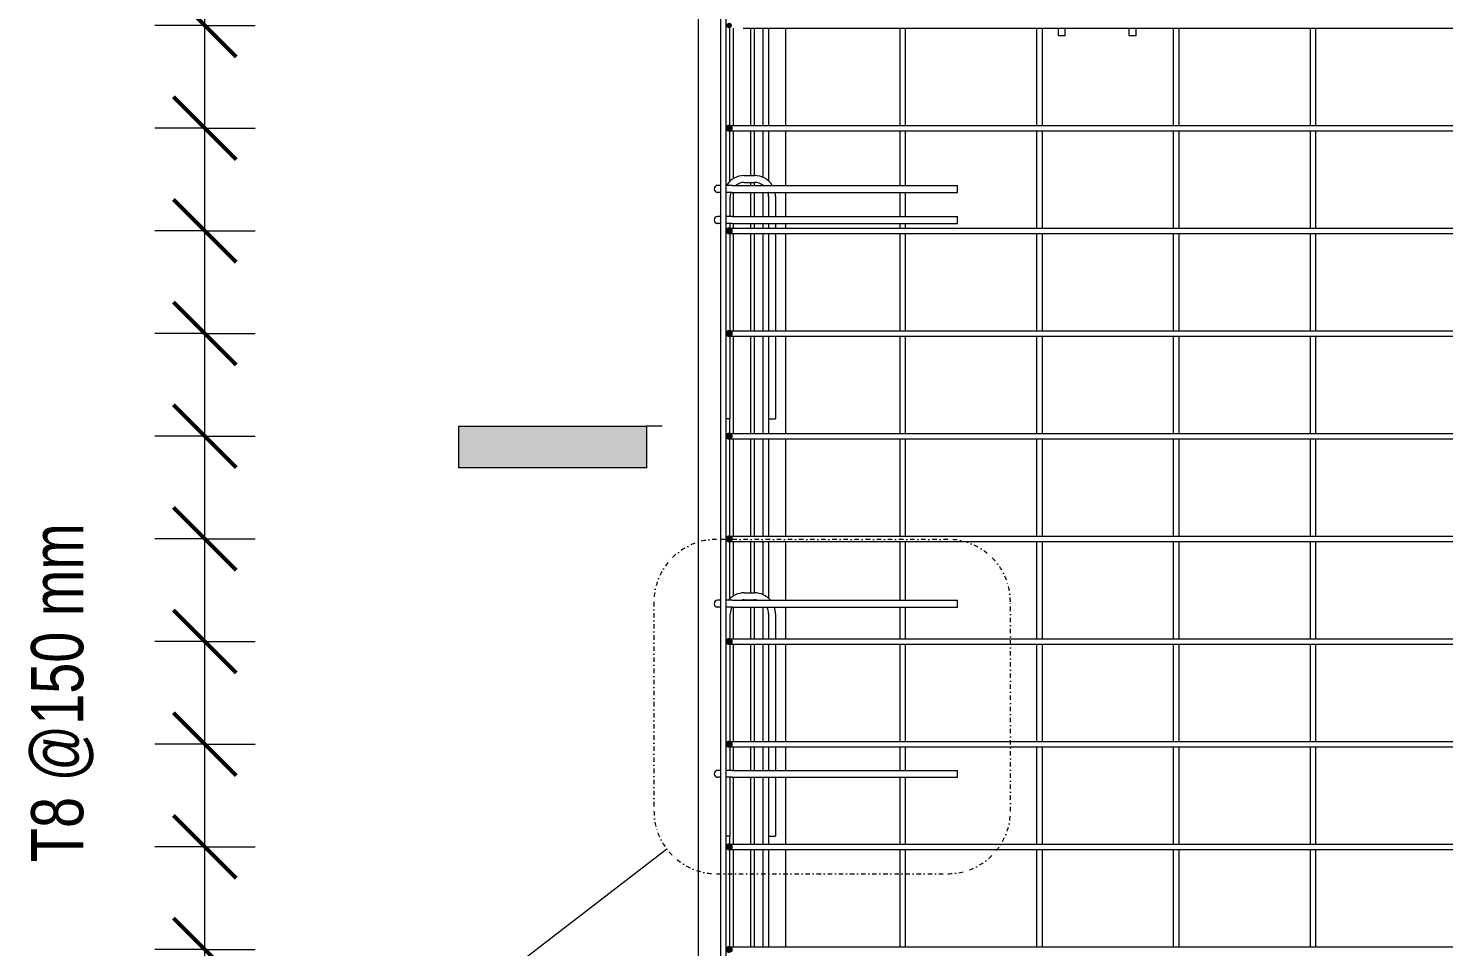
# Model space of a CAD drawing. Header units: millimetres. Extents: x 5559 to 16882, y -798 to 6095.
# Drawn here: x 5559 to 7594, y 1029 to 2349 of the extents above; entities that cross this region are included whole.
import ezdxf

# ---------------------------------------------------------------- set-up
doc = ezdxf.new("R2010")
doc.units = ezdxf.units.MM
doc.linetypes.add('Dash dot', pattern=[15.875, 6.35, -4.7625, 0, -4.7625])
for name, color, linetype, lineweight in [('A-ANNO-DIMS', 211, 'Continuous', 9), ('A-ANNO-DIMS-30', 211, 'Continuous', 9), ('A-ANNO-SYMB', 150, 'Continuous', 9), ('A-WALL', 113, 'Continuous', 18), ('G-ANNO-SYMB', 111, 'Continuous', 9), ('S-RBAR', 171, 'Continuous', 18), ('S-RBAR-IDEN', 171, 'Continuous', 9)]:
    doc.layers.add(name, color=color, linetype=linetype, lineweight=lineweight)
doc.styles.add('Arial_2', font='arial.ttf', dxfattribs={"height": 60})
doc.styles.add('Nirmala UI Semilight', font='Nirmala UI Semilight.ttf', dxfattribs={"width": 0.8, "height": 75})
doc.dimstyles.new('Arc_Length_-_2_5mm_Arial_1', dxfattribs={"dimscale": 304.8, "dimtxt": 73.458677, "dimasz": 0.295276, "dimexe": 0.23622, "dimexo": 0.0625, "dimgap": 0.147638, "dimtad": 1, "dimdec": 4, "dimzin": 0, "dimdsep": 46, "dimtxsty": 'Arial_2', "dimblk1": 'OBLIQUE', "dimblk2": 'OBLIQUE', "dimsah": 1, "dimcen": 0.09, "dimazin": 0, "dimtfac": 1, "dimtdec": 4, "dimtix": 1, "dimtmove": 0, "dimatfit": 3, "dimfxl": 0.23622, "dimfxlon": 1, "dimtvp": 1, "dimtfill": 1, "dimtolj": 1, "dimtzin": 0, "dimarcsym": 2})

# ---------------------------------------------------------------- blocks, each defined once
blk = doc.blocks.new('Detail View - M_Section Tail - Filled Horizontal-15349-Elevation Front Copy 1')
at = {"layer": 'G-ANNO-SYMB'}
blk.add_hatch(color=256, dxfattribs=at).paths.add_polyline_path([(8652.3, -55.5), (8712.3, -55.5), (8712.3, -325.5), (8652.3, -325.5)])
for p, q in [((8652.3, -55.5), (8652.3, -325.5)), ((8712.3, -55.5), (8652.3, -55.5)), ((8712.3, -325.5), (8712.3, -55.5)), ((8652.3, -325.5), (8712.3, -325.5))]:
    blk.add_line(p, q, dxfattribs=at)
blk = doc.blocks.new('DIMBLOCK22-Elevation Front Copy 1')
at = {"layer": 'A-ANNO-DIMS-30', "lineweight": 50}
for p, q in [((5812.7, 1024.7), (5767.7, 1069.7)), ((5812.7, 1024.7), (5857.7, 979.7)), ((5812.7, 877.1), (5767.7, 922.1)), ((5812.7, 877.1), (5857.7, 832.1))]:
    blk.add_line(p, q, dxfattribs=at)
at = {"layer": 'A-ANNO-DIMS-30'}
for p, q in [((5812.7, 1024.7), (5740.7, 1024.7)), ((5812.7, 877.1), (5812.7, 1024.7)), ((5812.7, 1024.7), (5884.7, 1024.7)), ((5812.7, 877.1), (5740.7, 877.1)), ((5812.7, 877.1), (5884.7, 877.1))]:
    blk.add_line(p, q, dxfattribs=at)
blk = doc.blocks.new('_Oblique')
at = {"color": 0, "linetype": 'ByBlock', "lineweight": -2}
blk.add_line((-0.5, -0.5), (0.5, 0.5), dxfattribs=at)
blk = doc.blocks.new('DIMBLOCK23-Elevation Front Copy 1')
at = {"layer": 'A-ANNO-DIMS-30', "lineweight": 50}
for p, q in [((5812.7, 1172.3), (5767.7, 1217.3)), ((5812.7, 1172.3), (5857.7, 1127.3)), ((5812.7, 1024.7), (5767.7, 1069.7)), ((5812.7, 1024.7), (5857.7, 979.7))]:
    blk.add_line(p, q, dxfattribs=at)
at = {"layer": 'A-ANNO-DIMS-30'}
for p, q in [((5812.7, 1172.3), (5740.7, 1172.3)), ((5812.7, 1024.7), (5812.7, 1172.3)), ((5812.7, 1172.3), (5884.7, 1172.3)), ((5812.7, 1024.7), (5740.7, 1024.7)), ((5812.7, 1024.7), (5884.7, 1024.7))]:
    blk.add_line(p, q, dxfattribs=at)
blk = doc.blocks.new('DIMBLOCK24-Elevation Front Copy 1')
at = {"layer": 'A-ANNO-DIMS-30', "lineweight": 50}
for p, q in [((5812.7, 1319.8), (5767.7, 1364.8)), ((5812.7, 1319.8), (5857.7, 1274.8)), ((5812.7, 1172.3), (5767.7, 1217.3)), ((5812.7, 1172.3), (5857.7, 1127.3))]:
    blk.add_line(p, q, dxfattribs=at)
at = {"layer": 'A-ANNO-DIMS-30'}
for p, q in [((5812.7, 1319.8), (5740.7, 1319.8)), ((5812.7, 1172.3), (5812.7, 1319.8)), ((5812.7, 1319.8), (5884.7, 1319.8)), ((5812.7, 1172.3), (5740.7, 1172.3)), ((5812.7, 1172.3), (5884.7, 1172.3))]:
    blk.add_line(p, q, dxfattribs=at)
blk = doc.blocks.new('DIMBLOCK25-Elevation Front Copy 1')
at = {"layer": 'A-ANNO-DIMS-30', "lineweight": 50}
for p, q in [((5812.7, 1467.4), (5767.7, 1512.4)), ((5812.7, 1467.4), (5857.7, 1422.4)), ((5812.7, 1319.8), (5767.7, 1364.8)), ((5812.7, 1319.8), (5857.7, 1274.8))]:
    blk.add_line(p, q, dxfattribs=at)
at = {"layer": 'A-ANNO-DIMS-30'}
for p, q in [((5812.7, 1467.4), (5740.7, 1467.4)), ((5812.7, 1319.8), (5812.7, 1467.4)), ((5812.7, 1467.4), (5884.7, 1467.4)), ((5812.7, 1319.8), (5740.7, 1319.8)), ((5812.7, 1319.8), (5884.7, 1319.8))]:
    blk.add_line(p, q, dxfattribs=at)
blk = doc.blocks.new('DIMBLOCK26-Elevation Front Copy 1')
at = {"layer": 'A-ANNO-DIMS-30', "lineweight": 50}
for p, q in [((5812.7, 1615), (5767.7, 1660)), ((5812.7, 1615), (5857.7, 1570)), ((5812.7, 1467.4), (5767.7, 1512.4)), ((5812.7, 1467.4), (5857.7, 1422.4))]:
    blk.add_line(p, q, dxfattribs=at)
at = {"layer": 'A-ANNO-DIMS-30'}
for p, q in [((5812.7, 1615), (5740.7, 1615)), ((5812.7, 1467.4), (5812.7, 1615)), ((5812.7, 1615), (5884.7, 1615)), ((5812.7, 1467.4), (5740.7, 1467.4)), ((5812.7, 1467.4), (5884.7, 1467.4))]:
    blk.add_line(p, q, dxfattribs=at)
blk = doc.blocks.new('DIMBLOCK27-Elevation Front Copy 1')
at = {"layer": 'A-ANNO-DIMS-30', "lineweight": 50}
for p, q in [((5812.7, 1762.6), (5767.7, 1807.6)), ((5812.7, 1762.6), (5857.7, 1717.6)), ((5812.7, 1615), (5767.7, 1660)), ((5812.7, 1615), (5857.7, 1570))]:
    blk.add_line(p, q, dxfattribs=at)
at = {"layer": 'A-ANNO-DIMS-30'}
for p, q in [((5812.7, 1762.6), (5740.7, 1762.6)), ((5812.7, 1615), (5812.7, 1762.6)), ((5812.7, 1762.6), (5884.7, 1762.6)), ((5812.7, 1615), (5740.7, 1615)), ((5812.7, 1615), (5884.7, 1615))]:
    blk.add_line(p, q, dxfattribs=at)
blk = doc.blocks.new('DIMBLOCK28-Elevation Front Copy 1')
at = {"layer": 'A-ANNO-DIMS-30', "lineweight": 50}
for p, q in [((5812.7, 1910.2), (5767.7, 1955.2)), ((5812.7, 1910.2), (5857.7, 1865.2)), ((5812.7, 1762.6), (5767.7, 1807.6)), ((5812.7, 1762.6), (5857.7, 1717.6))]:
    blk.add_line(p, q, dxfattribs=at)
at = {"layer": 'A-ANNO-DIMS-30'}
for p, q in [((5812.7, 1910.2), (5740.7, 1910.2)), ((5812.7, 1762.6), (5812.7, 1910.2)), ((5812.7, 1910.2), (5884.7, 1910.2)), ((5812.7, 1762.6), (5740.7, 1762.6)), ((5812.7, 1762.6), (5884.7, 1762.6))]:
    blk.add_line(p, q, dxfattribs=at)
blk = doc.blocks.new('DIMBLOCK29-Elevation Front Copy 1')
at = {"layer": 'A-ANNO-DIMS-30', "lineweight": 50}
for p, q in [((5812.7, 2057.8), (5767.7, 2102.8)), ((5812.7, 2057.8), (5857.7, 2012.8)), ((5812.7, 1910.2), (5767.7, 1955.2)), ((5812.7, 1910.2), (5857.7, 1865.2))]:
    blk.add_line(p, q, dxfattribs=at)
at = {"layer": 'A-ANNO-DIMS-30'}
for p, q in [((5812.7, 2057.8), (5740.7, 2057.8)), ((5812.7, 1910.2), (5812.7, 2057.8)), ((5812.7, 2057.8), (5884.7, 2057.8)), ((5812.7, 1910.2), (5740.7, 1910.2)), ((5812.7, 1910.2), (5884.7, 1910.2))]:
    blk.add_line(p, q, dxfattribs=at)
blk = doc.blocks.new('DIMBLOCK30-Elevation Front Copy 1')
at = {"layer": 'A-ANNO-DIMS-30', "lineweight": 50}
for p, q in [((5812.7, 2205.3), (5767.7, 2250.3)), ((5812.7, 2205.3), (5857.7, 2160.3)), ((5812.7, 2057.8), (5767.7, 2102.8)), ((5812.7, 2057.8), (5857.7, 2012.8))]:
    blk.add_line(p, q, dxfattribs=at)
at = {"layer": 'A-ANNO-DIMS-30'}
for p, q in [((5812.7, 2205.3), (5740.7, 2205.3)), ((5812.7, 2057.8), (5812.7, 2205.3)), ((5812.7, 2205.3), (5884.7, 2205.3)), ((5812.7, 2057.8), (5740.7, 2057.8)), ((5812.7, 2057.8), (5884.7, 2057.8))]:
    blk.add_line(p, q, dxfattribs=at)
blk = doc.blocks.new('DIMBLOCK31-Elevation Front Copy 1')
at = {"layer": 'A-ANNO-DIMS-30', "lineweight": 50}
for p, q in [((5812.7, 2352.9), (5767.7, 2397.9)), ((5812.7, 2352.9), (5857.7, 2307.9)), ((5812.7, 2205.3), (5767.7, 2250.3)), ((5812.7, 2205.3), (5857.7, 2160.3))]:
    blk.add_line(p, q, dxfattribs=at)
at = {"layer": 'A-ANNO-DIMS-30'}
for p, q in [((5812.7, 2352.9), (5740.7, 2352.9)), ((5812.7, 2205.3), (5812.7, 2352.9)), ((5812.7, 2352.9), (5884.7, 2352.9)), ((5812.7, 2205.3), (5740.7, 2205.3)), ((5812.7, 2205.3), (5884.7, 2205.3))]:
    blk.add_line(p, q, dxfattribs=at)
blk = doc.blocks.new('DIMBLOCK32-Elevation Front Copy 1')
at = {"layer": 'A-ANNO-DIMS-30', "lineweight": 50}
for p, q in [((5812.7, 2500.5), (5767.7, 2545.5)), ((5812.7, 2500.5), (5857.7, 2455.5)), ((5812.7, 2352.9), (5767.7, 2397.9)), ((5812.7, 2352.9), (5857.7, 2307.9))]:
    blk.add_line(p, q, dxfattribs=at)
at = {"layer": 'A-ANNO-DIMS-30'}
for p, q in [((5812.7, 2500.5), (5740.7, 2500.5)), ((5812.7, 2352.9), (5812.7, 2500.5)), ((5812.7, 2500.5), (5884.7, 2500.5)), ((5812.7, 2352.9), (5740.7, 2352.9)), ((5812.7, 2352.9), (5884.7, 2352.9))]:
    blk.add_line(p, q, dxfattribs=at)
blk = doc.blocks.new('DIMBLOCK36-Elevation Front Copy 1')
at = {"layer": 'A-ANNO-DIMS-30', "lineweight": 50}
for p, q in [((5812.7, 2806.9), (5767.7, 2851.9)), ((5812.7, 2806.9), (5857.7, 2761.9)), ((5812.7, 2648.1), (5767.7, 2693.1)), ((5812.7, 2648.1), (5857.7, 2603.1)), ((5812.7, 2500.5), (5767.7, 2545.5)), ((5812.7, 2500.5), (5857.7, 2455.5)), ((5812.7, 2352.9), (5767.7, 2397.9)), ((5812.7, 2352.9), (5857.7, 2307.9)), ((5812.7, 2205.3), (5767.7, 2250.3)), ((5812.7, 2205.3), (5857.7, 2160.3)), ((5812.7, 2057.8), (5767.7, 2102.8)), ((5812.7, 2057.8), (5857.7, 2012.8)), ((5812.7, 1910.2), (5767.7, 1955.2)), ((5812.7, 1910.2), (5857.7, 1865.2)), ((5812.7, 1762.6), (5767.7, 1807.6)), ((5812.7, 1762.6), (5857.7, 1717.6)), ((5812.7, 1615), (5767.7, 1660)), ((5812.7, 1615), (5857.7, 1570)), ((5812.7, 1467.4), (5767.7, 1512.4)), ((5812.7, 1467.4), (5857.7, 1422.4)), ((5812.7, 1319.8), (5767.7, 1364.8)), ((5812.7, 1319.8), (5857.7, 1274.8)), ((5812.7, 1172.3), (5767.7, 1217.3)), ((5812.7, 1172.3), (5857.7, 1127.3)), ((5812.7, 1024.7), (5767.7, 1069.7)), ((5812.7, 1024.7), (5857.7, 979.7)), ((5812.7, 877.1), (5767.7, 922.1)), ((5812.7, 877.1), (5857.7, 832.1)), ((5812.7, 729.5), (5767.7, 774.5)), ((5812.7, 729.5), (5857.7, 684.5)), ((5812.7, 581.9), (5767.7, 626.9)), ((5812.7, 581.9), (5857.7, 536.9)), ((5812.7, 434.3), (5767.7, 479.3)), ((5812.7, 434.3), (5857.7, 389.3)), ((5812.7, 286.8), (5767.7, 331.8)), ((5812.7, 286.8), (5857.7, 241.8)), ((5812.7, 139.2), (5767.7, 184.2)), ((5812.7, 139.2), (5857.7, 94.2)), ((5812.7, -8.4), (5767.7, 36.6)), ((5812.7, -8.4), (5857.7, -53.4)), ((5812.7, -156), (5767.7, -111)), ((5812.7, -156), (5857.7, -201))]:
    blk.add_line(p, q, dxfattribs=at)
at = {"layer": 'A-ANNO-DIMS-30'}
for p, q in [((5812.7, 2806.9), (5740.7, 2806.9)), ((5812.7, 2648.1), (5812.7, 2806.9)), ((5812.7, 2806.9), (5884.7, 2806.9)), ((5812.7, 2648.1), (5740.7, 2648.1)), ((5812.7, -156), (5812.7, 2648.1)), ((5812.7, 2500.5), (5812.7, 2648.1)), ((5812.7, 2648.1), (5884.7, 2648.1)), ((5812.7, 2500.5), (5740.7, 2500.5)), ((5812.7, 2352.9), (5812.7, 2500.5)), ((5812.7, 2500.5), (5884.7, 2500.5)), ((5812.7, 2352.9), (5740.7, 2352.9)), ((5812.7, 2205.3), (5812.7, 2352.9)), ((5812.7, 2352.9), (5884.7, 2352.9)), ((5812.7, 2205.3), (5740.7, 2205.3)), ((5812.7, 2057.8), (5812.7, 2205.3)), ((5812.7, 2205.3), (5884.7, 2205.3)), ((5812.7, 2057.8), (5740.7, 2057.8)), ((5812.7, 1910.2), (5812.7, 2057.8)), ((5812.7, 2057.8), (5884.7, 2057.8)), ((5812.7, 1910.2), (5740.7, 1910.2)), ((5812.7, 1762.6), (5812.7, 1910.2)), ((5812.7, 1910.2), (5884.7, 1910.2)), ((5812.7, 1762.6), (5740.7, 1762.6)), ((5812.7, 1615), (5812.7, 1762.6)), ((5812.7, 1762.6), (5884.7, 1762.6)), ((5812.7, 1615), (5740.7, 1615)), ((5812.7, 1467.4), (5812.7, 1615)), ((5812.7, 1615), (5884.7, 1615)), ((5812.7, 1467.4), (5740.7, 1467.4)), ((5812.7, 1319.8), (5812.7, 1467.4)), ((5812.7, 1467.4), (5884.7, 1467.4)), ((5812.7, 1319.8), (5740.7, 1319.8)), ((5812.7, 1172.3), (5812.7, 1319.8)), ((5812.7, 1319.8), (5884.7, 1319.8)), ((5812.7, 1172.3), (5740.7, 1172.3)), ((5812.7, 1024.7), (5812.7, 1172.3)), ((5812.7, 1172.3), (5884.7, 1172.3)), ((5812.7, 1024.7), (5740.7, 1024.7)), ((5812.7, 877.1), (5812.7, 1024.7)), ((5812.7, 1024.7), (5884.7, 1024.7)), ((5812.7, 877.1), (5740.7, 877.1)), ((5812.7, 729.5), (5812.7, 877.1)), ((5812.7, 877.1), (5884.7, 877.1)), ((5812.7, 729.5), (5740.7, 729.5)), ((5812.7, 581.9), (5812.7, 729.5)), ((5812.7, 729.5), (5884.7, 729.5)), ((5812.7, 581.9), (5740.7, 581.9)), ((5812.7, 434.3), (5812.7, 581.9)), ((5812.7, 581.9), (5884.7, 581.9)), ((5812.7, 434.3), (5740.7, 434.3)), ((5812.7, 286.8), (5812.7, 434.3)), ((5812.7, 434.3), (5884.7, 434.3)), ((5812.7, 286.8), (5740.7, 286.8)), ((5812.7, 139.2), (5812.7, 286.8)), ((5812.7, 286.8), (5884.7, 286.8)), ((5812.7, 139.2), (5740.7, 139.2)), ((5812.7, -8.4), (5812.7, 139.2)), ((5812.7, 139.2), (5884.7, 139.2)), ((5812.7, -8.4), (5740.7, -8.4)), ((5812.7, -156), (5812.7, -8.4)), ((5812.7, -8.4), (5884.7, -8.4)), ((5812.7, -156), (5740.7, -156)), ((5812.7, -156), (5884.7, -156))]:
    blk.add_line(p, q, dxfattribs=at)
blk = doc.blocks.new('_None')

msp = doc.modelspace()

# ---------------------------------------------------------------- hatches: boundary and pattern name
at = {"layer": 'S-RBAR'}
h = msp.add_hatch(color=256, dxfattribs=at)
edge = h.paths.add_edge_path()
edge.add_arc((6566.37808, 2352.92774), 4, 0, 360)
h = msp.add_hatch(color=256, dxfattribs=at)
edge = h.paths.add_edge_path()
edge.add_arc((6566.37808, 2205.34376), 4, 0, 360)
for points in [[(6566.37808, 2201.34376), (6570.18231, 2204.10769), (6568.72922, 2208.57983), (6564.02694, 2208.57983), (6562.57386, 2204.10769)], [(6566.37808, 2053.75977), (6570.18231, 2056.52371), (6568.72922, 2060.99584), (6564.02694, 2060.99584), (6562.57386, 2056.52371)], [(6566.37808, 1906.17579), (6570.18231, 1908.93972), (6568.72922, 1913.41186), (6564.02694, 1913.41186), (6562.57386, 1908.93972)], [(6566.37808, 1758.5918), (6570.18231, 1761.35574), (6568.72922, 1765.82787), (6564.02694, 1765.82787), (6562.57386, 1761.35574), (6565.9431, 1758.90783)], [(6566.37808, 1611.00782), (6570.18231, 1613.77175), (6568.72922, 1618.24389), (6564.02694, 1618.24389), (6562.57386, 1613.77175)], [(6566.37808, 1463.42383), (6570.18231, 1466.18777), (6568.72922, 1470.6599), (6564.02694, 1470.6599), (6562.57386, 1466.18777)], [(6566.37808, 1315.83985), (6570.18231, 1318.60378), (6568.72922, 1323.07592), (6564.02694, 1323.07592), (6562.57386, 1318.60378)], [(6566.37808, 1168.25586), (6570.18231, 1171.0198), (6568.72922, 1175.49193), (6564.02694, 1175.49193), (6562.57386, 1171.0198)]]:
    msp.add_hatch(color=256, dxfattribs=at).paths.add_polyline_path(points)
h = msp.add_hatch(color=256, dxfattribs=at)
edge = h.paths.add_edge_path()
edge.add_arc((6566.37808, 2057.75977), 4, 0, 360)
h = msp.add_hatch(color=256, dxfattribs=at)
edge = h.paths.add_edge_path()
edge.add_arc((6566.37808, 1910.17579), 4, 0, 360)
h = msp.add_hatch(color=256, dxfattribs=at)
edge = h.paths.add_edge_path()
edge.add_arc((6566.37808, 1762.5918), 4, 0, 360)
h = msp.add_hatch(color=256, dxfattribs=at)
edge = h.paths.add_edge_path()
edge.add_arc((6566.37808, 1615.00782), 4, 0, 360)
h = msp.add_hatch(color=256, dxfattribs=at)
edge = h.paths.add_edge_path()
edge.add_arc((6566.37808, 1467.42383), 4, 0, 360)
h = msp.add_hatch(color=256, dxfattribs=at)
edge = h.paths.add_edge_path()
edge.add_arc((6566.37808, 1319.83985), 4, 0, 360)
h = msp.add_hatch(color=256, dxfattribs=at)
edge = h.paths.add_edge_path()
edge.add_arc((6566.37808, 1172.25586), 4, 0, 360)
h = msp.add_hatch(color=256, dxfattribs=at)
edge = h.paths.add_edge_path()
edge.add_arc((6566.37808, 1024.67188), 4, 0, 360)

# ---------------------------------------------------------------- linework, layer by layer
at = {"layer": 'A-ANNO-SYMB', "linetype": 'Dash dot'}
for p, q in [((6880.75839, 1614.25205), (6548.31747, 1614.25205)), ((6458.31747, 1524.25205), (6458.31747, 1223.59041)), ((6970.75839, 1223.59041), (6970.75839, 1524.25205)), ((6548.31747, 1133.59041), (6880.75839, 1133.59041))]:
    msp.add_line(p, q, dxfattribs=at)
at = {"layer": 'A-ANNO-SYMB'}
msp.add_line((6476.97025, 1168.73082), (6201.67692, 957.05501), dxfattribs=at)
at = {"layer": 'A-ANNO-SYMB', "linetype": 'Dash dot'}
for centre, start, end in [((6548.31747, 1524.25205), 90, 180), ((6880.75839, 1524.25205), 0, 90), ((6548.31747, 1223.59041), 180, 270), ((6880.75839, 1223.59041), 270, 0)]:
    msp.add_arc(centre, 90, start, end, dxfattribs=at)
at = {"layer": 'A-WALL'}
for p, q in [((6522.3841, -200), (6522.3841, 3000)), ((6567.3841, 2209.34376), (6567.3841, 2348.92774)), ((6572.38349, 2348.92774), (6572.38349, 2209.34376)), ((6597.38349, 2209.34376), (6597.38349, 2348.92774)), ((6602.3841, 2348.92774), (6602.3841, 2209.34376)), ((6647.3841, 2348.92774), (6647.3841, 2209.34376)), ((6567.3841, 2128.99262), (6567.3841, 2201.34376)), ((6572.38349, 2201.34376), (6572.38349, 2132.82879)), ((6597.38349, 2137.32125), (6597.38349, 2201.34376)), ((6602.3841, 2201.34376), (6602.3841, 2137.32125)), ((6647.3841, 2201.34376), (6647.3841, 2123.12018)), ((6597.38349, 2123.12018), (6597.38349, 2127.32125)), ((6602.3841, 2127.32125), (6602.3841, 2123.12018)), ((6572.38349, 2113.12018), (6572.38349, 2078.44286)), ((6597.38349, 2078.44286), (6597.38349, 2113.12018)), ((6602.3841, 2113.12018), (6602.3841, 2078.44286)), ((6647.3841, 2113.12018), (6647.3841, 2078.44286)), ((6572.38349, 2068.44286), (6572.38349, 2061.75977)), ((6597.38349, 2061.75977), (6597.38349, 2068.44286)), ((6602.3841, 2068.44286), (6602.3841, 2061.75977)), ((6647.3841, 2068.44286), (6647.3841, 2061.75977)), ((6572.38349, 2053.75977), (6572.38349, 1914.17579)), ((6597.38349, 1914.17579), (6597.38349, 2053.75977)), ((6602.3841, 2053.75977), (6602.3841, 1914.17579)), ((6647.3841, 2053.75977), (6647.3841, 1914.17579)), ((6572.38349, 1906.17579), (6572.38349, 1766.5918)), ((6597.38349, 1766.5918), (6597.38349, 1906.17579)), ((6602.3841, 1906.17579), (6602.3841, 1766.5918)), ((6647.3841, 1906.17579), (6647.3841, 1766.5918)), ((6567.3841, 1766.5918), (6567.3841, 1787.32125)), ((6567.3841, 1619.00782), (6567.3841, 1758.5918)), ((6572.38349, 1758.5918), (6572.38349, 1619.00782)), ((6597.38349, 1619.00782), (6597.38349, 1758.5918)), ((6602.3841, 1758.5918), (6602.3841, 1619.00782)), ((6647.3841, 1758.5918), (6647.3841, 1619.00782)), ((6567.3841, 1528.99262), (6567.3841, 1611.00782)), ((6572.38349, 1611.00782), (6572.38349, 1532.82879)), ((6597.38349, 1537.32125), (6597.38349, 1611.00782)), ((6602.3841, 1611.00782), (6602.3841, 1537.32125)), ((6647.3841, 1611.00782), (6647.3841, 1526.87018)), ((6597.38349, 1526.87018), (6597.38349, 1527.32125)), ((6602.3841, 1527.32125), (6602.3841, 1526.87018)), ((6572.38349, 1516.87018), (6572.38349, 1471.42383)), ((6597.38349, 1471.42383), (6597.38349, 1516.87018)), ((6602.3841, 1516.87018), (6602.3841, 1471.42383)), ((6647.3841, 1516.87018), (6647.3841, 1471.42383)), ((6572.38349, 1463.42383), (6572.38349, 1323.83985)), ((6597.38349, 1323.83985), (6597.38349, 1463.42383)), ((6602.3841, 1463.42383), (6602.3841, 1323.83985)), ((6647.3841, 1463.42383), (6647.3841, 1323.83985)), ((6572.38349, 1315.83985), (6572.38349, 1282.19286)), ((6597.38349, 1282.19286), (6597.38349, 1315.83985)), ((6602.3841, 1315.83985), (6602.3841, 1282.19286)), ((6647.3841, 1315.83985), (6647.3841, 1282.19286)), ((6572.38349, 1272.19286), (6572.38349, 1176.25586)), ((6597.38349, 1176.25586), (6597.38349, 1272.19286)), ((6602.3841, 1272.19286), (6602.3841, 1176.25586)), ((6647.3841, 1272.19286), (6647.3841, 1176.25586)), ((6567.3841, 1176.25586), (6567.3841, 1187.32125)), ((6567.3841, 1028.67188), (6567.3841, 1168.25586)), ((6572.38349, 1168.25586), (6572.38349, 1028.67188)), ((6597.38349, 1028.67188), (6597.38349, 1168.25586)), ((6602.3841, 1168.25586), (6602.3841, 1028.67188)), ((6647.3841, 1168.25586), (6647.3841, 1028.67188))]:
    msp.add_line(p, q, dxfattribs=at)
at = {"layer": 'G-ANNO-SYMB'}
msp.add_line((6470.15543, 1776.848), (6447.70012, 1776.848), dxfattribs=at)
at = {"layer": 'S-RBAR'}
for p, q in [((6554.31425, -160), (6554.31425, 2960)), ((6562.31425, -160), (6562.31425, 2960)), ((6586.37808, 2348.92774), (9208.37808, 2348.92774)), ((6614.87443, 2348.92774), (6614.87443, 2209.34376)), ((6622.87443, 2348.92774), (6622.87443, 2209.34376)), ((6811.56674, 2348.92774), (6811.56674, 2209.34376)), ((6819.56674, 2348.92774), (6819.56674, 2209.34376)), ((7008.25905, 2348.92774), (7008.25905, 2209.34376)), ((7016.25905, 2348.92774), (7016.25905, 2209.34376)), ((7039.71349, 2338.05437), (7039.71349, 2348.92774)), ((7049.71349, 2338.05437), (7049.71349, 2348.92774)), ((7141.44995, 2338.05437), (7141.44995, 2348.92774)), ((7151.44995, 2338.05437), (7151.44995, 2348.92774)), ((7204.95136, 2348.92774), (7204.95136, 2209.34376)), ((7212.95136, 2348.92774), (7212.95136, 2209.34376)), ((7401.64367, 2348.92774), (7401.64367, 2209.34376)), ((7409.64367, 2348.92774), (7409.64367, 2209.34376)), ((7049.71349, 2338.05437), (7039.71349, 2338.05437)), ((7151.44995, 2338.05437), (7141.44995, 2338.05437)), ((6564.02694, 2208.57983), (6562.57386, 2204.10769)), ((6562.57386, 2204.10769), (6566.37808, 2201.34376)), ((6568.72922, 2208.57983), (6564.02694, 2208.57983)), ((6566.37808, 2209.34376), (6586.37808, 2209.34376)), ((6566.37808, 2201.34376), (6570.18231, 2204.10769)), ((6566.37808, 2201.34376), (6586.37808, 2201.34376)), ((6570.18231, 2204.10769), (6568.72922, 2208.57983)), ((6586.37808, 2209.34376), (9208.37808, 2209.34376)), ((6586.37808, 2201.34376), (9208.37808, 2201.34376)), ((6614.87443, 2201.34376), (6614.87443, 2134.59703)), ((6622.87443, 2201.34376), (6622.87443, 2129.5624)), ((6811.56674, 2201.34376), (6811.56674, 2123.12018)), ((6819.56674, 2201.34376), (6819.56674, 2123.12018)), ((7008.25905, 2201.34376), (7008.25905, 2061.75977)), ((7016.25905, 2201.34376), (7016.25905, 2061.75977)), ((7204.95136, 2201.34376), (7204.95136, 2061.75977)), ((7212.95136, 2201.34376), (7212.95136, 2061.75977)), ((7401.64367, 2201.34376), (7401.64367, 2061.75977)), ((7409.64367, 2201.34376), (7409.64367, 2061.75977)), ((6588.00088, 2137.32125), (6603.00088, 2137.32125)), ((6553.94955, 2123.12018), (6549.80273, 2123.12018)), ((6570.80273, 2123.12018), (6562.18112, 2123.12018)), ((6570.80273, 2123.12018), (6894.80273, 2123.12018)), ((6588.00088, 2127.32125), (6603.00088, 2127.32125)), ((6894.80273, 2113.12018), (6894.80273, 2123.12018)), ((6553.94955, 2113.12018), (6549.80273, 2113.12018)), ((6570.80273, 2113.12018), (6562.18112, 2113.12018)), ((6568.00088, 2078.44286), (6568.00088, 2107.32125)), ((6570.80273, 2113.12018), (6894.80273, 2113.12018)), ((6614.87443, 2113.12018), (6614.87443, 2078.44286)), ((6622.87443, 2108.28168), (6622.87443, 2078.44286)), ((6623.00088, 2107.32125), (6623.00088, 2078.44286)), ((6633.00088, 2107.32125), (6633.00088, 2078.44286)), ((6811.56674, 2113.12018), (6811.56674, 2078.44286)), ((6819.56674, 2113.12018), (6819.56674, 2078.44286)), ((6553.94955, 2078.44286), (6549.80273, 2078.44286)), ((6570.80273, 2078.44286), (6562.18112, 2078.44286)), ((6570.80273, 2078.44286), (6894.80273, 2078.44286)), ((6894.80273, 2068.44286), (6894.80273, 2078.44286)), ((6553.94955, 2068.44286), (6549.80273, 2068.44286)), ((6570.80273, 2068.44286), (6562.18112, 2068.44286)), ((6564.02694, 2060.99584), (6562.57386, 2056.52371)), ((6562.57386, 2056.52371), (6566.37808, 2053.75977)), ((6568.72922, 2060.99584), (6564.02694, 2060.99584)), ((6566.37808, 2061.75977), (6586.37808, 2061.75977)), ((6566.37808, 2053.75977), (6570.18231, 2056.52371)), ((6568.00088, 2061.75977), (6568.00088, 2068.44286)), ((6570.18231, 2056.52371), (6568.72922, 2060.99584)), ((6570.80273, 2068.44286), (6894.80273, 2068.44286)), ((6586.37808, 2061.75977), (9208.37808, 2061.75977)), ((6614.87443, 2068.44286), (6614.87443, 2061.75977)), ((6622.87443, 2068.44286), (6622.87443, 2061.75977)), ((6623.00088, 2068.44286), (6623.00088, 2061.75977)), ((6633.00088, 2068.44286), (6633.00088, 2061.75977)), ((6811.56674, 2068.44286), (6811.56674, 2061.75977)), ((6819.56674, 2068.44286), (6819.56674, 2061.75977)), ((6566.37808, 2053.75977), (6586.37808, 2053.75977)), ((6568.00088, 1914.17579), (6568.00088, 2053.75977)), ((6586.37808, 2053.75977), (9208.37808, 2053.75977)), ((6614.87443, 2053.75977), (6614.87443, 1914.17579)), ((6622.87443, 2053.75977), (6622.87443, 1914.17579)), ((6623.00088, 2053.75977), (6623.00088, 1914.17579)), ((6633.00088, 2053.75977), (6633.00088, 1914.17579)), ((6811.56674, 2053.75977), (6811.56674, 1914.17579)), ((6819.56674, 2053.75977), (6819.56674, 1914.17579)), ((7008.25905, 2053.75977), (7008.25905, 1914.17579)), ((7016.25905, 2053.75977), (7016.25905, 1914.17579)), ((7204.95136, 2053.75977), (7204.95136, 1914.17579)), ((7212.95136, 2053.75977), (7212.95136, 1914.17579)), ((7401.64367, 2053.75977), (7401.64367, 1914.17579)), ((7409.64367, 2053.75977), (7409.64367, 1914.17579)), ((6564.02694, 1913.41186), (6562.57386, 1908.93972)), ((6568.72922, 1913.41186), (6564.02694, 1913.41186)), ((6566.37808, 1914.17579), (6586.37808, 1914.17579)), ((6570.18231, 1908.93972), (6568.72922, 1913.41186)), ((6586.37808, 1914.17579), (9208.37808, 1914.17579)), ((6562.57386, 1908.93972), (6566.37808, 1906.17579)), ((6566.37808, 1906.17579), (6570.18231, 1908.93972)), ((6566.37808, 1906.17579), (6586.37808, 1906.17579)), ((6568.00088, 1787.32125), (6568.00088, 1906.17579)), ((6586.37808, 1906.17579), (9208.37808, 1906.17579)), ((6614.87443, 1906.17579), (6614.87443, 1766.5918)), ((6622.87443, 1906.17579), (6622.87443, 1766.5918)), ((6623.00088, 1906.17579), (6623.00088, 1787.32125)), ((6633.00088, 1906.17579), (6633.00088, 1787.32125)), ((6811.56674, 1906.17579), (6811.56674, 1766.5918)), ((6819.56674, 1906.17579), (6819.56674, 1766.5918)), ((7008.25905, 1906.17579), (7008.25905, 1766.5918)), ((7016.25905, 1906.17579), (7016.25905, 1766.5918)), ((7204.95136, 1906.17579), (7204.95136, 1766.5918)), ((7212.95136, 1906.17579), (7212.95136, 1766.5918)), ((7401.64367, 1906.17579), (7401.64367, 1766.5918)), ((7409.64367, 1906.17579), (7409.64367, 1766.5918)), ((6568.00088, 1787.32125), (6562.31888, 1787.32125)), ((6623.00088, 1787.32125), (6633.00088, 1787.32125)), ((6564.02694, 1765.82787), (6562.57386, 1761.35574)), ((6562.57386, 1761.35574), (6565.9431, 1758.90783)), ((6568.72922, 1765.82787), (6564.02694, 1765.82787)), ((6565.9431, 1758.90783), (6566.37808, 1758.5918)), ((6566.37808, 1766.5918), (6586.37808, 1766.5918)), ((6566.37808, 1758.5918), (6570.18231, 1761.35574)), ((6566.37808, 1758.5918), (6586.37808, 1758.5918)), ((6570.18231, 1761.35574), (6568.72922, 1765.82787)), ((6586.37808, 1766.5918), (9208.37808, 1766.5918)), ((6586.37808, 1758.5918), (9208.37808, 1758.5918)), ((6614.87443, 1758.5918), (6614.87443, 1619.00782)), ((6622.87443, 1758.5918), (6622.87443, 1619.00782)), ((6811.56674, 1758.5918), (6811.56674, 1619.00782)), ((6819.56674, 1758.5918), (6819.56674, 1619.00782)), ((7008.25905, 1758.5918), (7008.25905, 1619.00782)), ((7016.25905, 1758.5918), (7016.25905, 1619.00782)), ((7204.95136, 1758.5918), (7204.95136, 1619.00782)), ((7212.95136, 1758.5918), (7212.95136, 1619.00782)), ((7401.64367, 1758.5918), (7401.64367, 1619.00782)), ((7409.64367, 1758.5918), (7409.64367, 1619.00782)), ((6564.02694, 1618.24389), (6562.57386, 1613.77175)), ((6562.57386, 1613.77175), (6566.37808, 1611.00782)), ((6568.72922, 1618.24389), (6564.02694, 1618.24389)), ((6566.37808, 1619.00782), (6586.37808, 1619.00782)), ((6566.37808, 1611.00782), (6570.18231, 1613.77175)), ((6566.37808, 1611.00782), (6586.37808, 1611.00782)), ((6570.18231, 1613.77175), (6568.72922, 1618.24389)), ((6586.37808, 1619.00782), (9208.37808, 1619.00782)), ((6586.37808, 1611.00782), (9208.37808, 1611.00782)), ((6614.87443, 1611.00782), (6614.87443, 1534.59703)), ((6622.87443, 1611.00782), (6622.87443, 1529.5624)), ((6811.56674, 1611.00782), (6811.56674, 1526.87018)), ((6819.56674, 1611.00782), (6819.56674, 1526.87018)), ((7008.25905, 1611.00782), (7008.25905, 1471.42383)), ((7016.25905, 1611.00782), (7016.25905, 1471.42383)), ((7204.95136, 1611.00782), (7204.95136, 1471.42383)), ((7212.95136, 1611.00782), (7212.95136, 1471.42383)), ((7401.64367, 1611.00782), (7401.64367, 1471.42383)), ((7409.64367, 1611.00782), (7409.64367, 1471.42383)), ((6553.94955, 1526.87018), (6549.80273, 1526.87018)), ((6570.80273, 1526.87018), (6562.18112, 1526.87018)), ((6570.80273, 1526.87018), (6894.80273, 1526.87018)), ((6588.00088, 1537.32125), (6603.00088, 1537.32125)), ((6588.00088, 1527.32125), (6603.00088, 1527.32125)), ((6894.80273, 1516.87018), (6894.80273, 1526.87018)), ((6553.94955, 1516.87018), (6549.80273, 1516.87018)), ((6570.80273, 1516.87018), (6562.18112, 1516.87018)), ((6568.00088, 1471.42383), (6568.00088, 1507.32125)), ((6570.80273, 1516.87018), (6894.80273, 1516.87018)), ((6614.87443, 1516.87018), (6614.87443, 1471.42383)), ((6622.87443, 1508.28168), (6622.87443, 1471.42383)), ((6623.00088, 1507.32125), (6623.00088, 1471.42383)), ((6633.00088, 1507.32125), (6633.00088, 1471.42383)), ((6811.56674, 1516.87018), (6811.56674, 1471.42383)), ((6819.56674, 1516.87018), (6819.56674, 1471.42383)), ((6564.02694, 1470.6599), (6562.57386, 1466.18777)), ((6562.57386, 1466.18777), (6566.37808, 1463.42383)), ((6568.72922, 1470.6599), (6564.02694, 1470.6599)), ((6566.37808, 1471.42383), (6586.37808, 1471.42383)), ((6566.37808, 1463.42383), (6570.18231, 1466.18777)), ((6570.18231, 1466.18777), (6568.72922, 1470.6599)), ((6586.37808, 1471.42383), (9208.37808, 1471.42383)), ((6566.37808, 1463.42383), (6586.37808, 1463.42383)), ((6568.00088, 1323.83985), (6568.00088, 1463.42383)), ((6586.37808, 1463.42383), (9208.37808, 1463.42383)), ((6614.87443, 1463.42383), (6614.87443, 1323.83985)), ((6622.87443, 1463.42383), (6622.87443, 1323.83985)), ((6623.00088, 1463.42383), (6623.00088, 1323.83985)), ((6633.00088, 1463.42383), (6633.00088, 1323.83985)), ((6811.56674, 1463.42383), (6811.56674, 1323.83985)), ((6819.56674, 1463.42383), (6819.56674, 1323.83985)), ((7008.25905, 1463.42383), (7008.25905, 1323.83985)), ((7016.25905, 1463.42383), (7016.25905, 1323.83985)), ((7204.95136, 1463.42383), (7204.95136, 1323.83985)), ((7212.95136, 1463.42383), (7212.95136, 1323.83985)), ((7401.64367, 1463.42383), (7401.64367, 1323.83985)), ((7409.64367, 1463.42383), (7409.64367, 1323.83985)), ((6564.02694, 1323.07592), (6562.57386, 1318.60378)), ((6568.72922, 1323.07592), (6564.02694, 1323.07592)), ((6566.37808, 1323.83985), (6586.37808, 1323.83985)), ((6570.18231, 1318.60378), (6568.72922, 1323.07592)), ((6586.37808, 1323.83985), (9208.37808, 1323.83985)), ((6562.57386, 1318.60378), (6566.37808, 1315.83985)), ((6566.37808, 1315.83985), (6570.18231, 1318.60378)), ((6566.37808, 1315.83985), (6586.37808, 1315.83985)), ((6568.00088, 1282.19286), (6568.00088, 1315.83985)), ((6586.37808, 1315.83985), (9208.37808, 1315.83985)), ((6614.87443, 1315.83985), (6614.87443, 1282.19286)), ((6622.87443, 1315.83985), (6622.87443, 1282.19286)), ((6623.00088, 1315.83985), (6623.00088, 1282.19286)), ((6633.00088, 1315.83985), (6633.00088, 1282.19286)), ((6811.56674, 1315.83985), (6811.56674, 1282.19286)), ((6819.56674, 1315.83985), (6819.56674, 1282.19286)), ((7008.25905, 1315.83985), (7008.25905, 1176.25586)), ((7016.25905, 1315.83985), (7016.25905, 1176.25586)), ((7204.95136, 1315.83985), (7204.95136, 1176.25586)), ((7212.95136, 1315.83985), (7212.95136, 1176.25586)), ((7401.64367, 1315.83985), (7401.64367, 1176.25586)), ((7409.64367, 1315.83985), (7409.64367, 1176.25586)), ((6553.94955, 1282.19286), (6549.80273, 1282.19286)), ((6570.80273, 1282.19286), (6562.18112, 1282.19286)), ((6570.80273, 1282.19286), (6894.80273, 1282.19286)), ((6894.80273, 1272.19286), (6894.80273, 1282.19286)), ((6553.94955, 1272.19286), (6549.80273, 1272.19286)), ((6570.80273, 1272.19286), (6562.18112, 1272.19286)), ((6568.00088, 1187.32125), (6568.00088, 1272.19286)), ((6570.80273, 1272.19286), (6894.80273, 1272.19286)), ((6614.87443, 1272.19286), (6614.87443, 1176.25586)), ((6622.87443, 1272.19286), (6622.87443, 1176.25586)), ((6623.00088, 1272.19286), (6623.00088, 1187.32125)), ((6633.00088, 1272.19286), (6633.00088, 1187.32125)), ((6811.56674, 1272.19286), (6811.56674, 1176.25586)), ((6819.56674, 1272.19286), (6819.56674, 1176.25586)), ((6568.00088, 1187.32125), (6562.31888, 1187.32125)), ((6623.00088, 1187.32125), (6633.00088, 1187.32125)), ((6564.02694, 1175.49193), (6562.57386, 1171.0198)), ((6562.57386, 1171.0198), (6566.37808, 1168.25586)), ((6568.72922, 1175.49193), (6564.02694, 1175.49193)), ((6566.37808, 1176.25586), (6586.37808, 1176.25586)), ((6566.37808, 1168.25586), (6570.18231, 1171.0198)), ((6566.37808, 1168.25586), (6586.37808, 1168.25586)), ((6570.18231, 1171.0198), (6568.72922, 1175.49193)), ((6586.37808, 1176.25586), (9208.37808, 1176.25586)), ((6586.37808, 1168.25586), (9208.37808, 1168.25586)), ((6614.87443, 1168.25586), (6614.87443, 1028.67188)), ((6622.87443, 1168.25586), (6622.87443, 1028.67188)), ((6811.56674, 1168.25586), (6811.56674, 1028.67188)), ((6819.56674, 1168.25586), (6819.56674, 1028.67188)), ((7008.25905, 1168.25586), (7008.25905, 1028.67188)), ((7016.25905, 1168.25586), (7016.25905, 1028.67188)), ((7204.95136, 1168.25586), (7204.95136, 1028.67188)), ((7212.95136, 1168.25586), (7212.95136, 1028.67188)), ((7401.64367, 1168.25586), (7401.64367, 1028.67188)), ((7409.64367, 1168.25586), (7409.64367, 1028.67188)), ((6566.37808, 1028.67188), (6586.37808, 1028.67188)), ((6586.37808, 1028.67188), (9208.37808, 1028.67188))]:
    msp.add_line(p, q, dxfattribs=at)
for centre in [(6566.37808, 2205.34376), (6566.37808, 2057.75977), (6566.37808, 1910.17579), (6566.37808, 1762.5918), (6566.37808, 1615.00782), (6566.37808, 1467.42383), (6566.37808, 1319.83985), (6566.37808, 1172.25586), (6566.37808, 1024.67188)]:
    msp.add_circle(centre, 4, dxfattribs=at)
for centre, radius, start, end in [((6566.37808, 2205.34376), 4, 90, 270), ((6588.00088, 2107.32125), 30, 90, 148.07122571), ((6603.00088, 2107.32125), 30, 31.92877429, 90), ((6549.80273, 2118.12018), 5, 90, 270), ((6549.80273, 2118.12018), 5, 120, 150), ((6588.00088, 2107.32125), 20, 90, 127.18095642), ((6603.00088, 2107.32125), 20, 52.81904358, 90), ((6549.80273, 2118.12018), 5, 210, 240), ((6549.80273, 2118.12018), 5, 255, 270), ((6588.00088, 2107.32125), 20, 163.25110051, 180), ((6603.00088, 2107.32125), 20, 0, 16.93592266), ((6603.00088, 2107.32125), 30, 360, 11.20266182), ((6549.80273, 2073.44286), 5, 90, 270), ((6549.80273, 2073.44286), 5, 120, 150), ((6549.80273, 2073.44286), 5, 210, 240), ((6549.80273, 2073.44286), 5, 255, 270), ((6566.37808, 2057.75977), 4, 90, 270), ((6566.37808, 1910.17579), 4, 90, 270), ((6566.37808, 1762.5918), 4, 90, 270), ((6566.37808, 1615.00782), 4, 90, 270), ((6549.80273, 1521.87018), 5, 90, 270), ((6588.00088, 1507.32125), 30, 90, 139.01792485), ((6588.00088, 1507.32125), 20, 90, 99.9285356), ((6603.00088, 1507.32125), 30, 40.98207515, 90), ((6603.00088, 1507.32125), 20, 80.0714644, 90), ((6549.80273, 1521.87018), 5, 120, 150), ((6549.80273, 1521.87018), 5, 210, 240), ((6549.80273, 1521.87018), 5, 255, 270), ((6588.00088, 1507.32125), 20, 151.4027088, 180), ((6603.00088, 1507.32125), 20, 0, 28.5972912), ((6603.00088, 1507.32125), 30, 360, 18.69919988), ((6566.37808, 1467.42383), 4, 90, 270), ((6566.37808, 1319.83985), 4, 90, 270), ((6549.80273, 1277.19286), 5, 90, 270), ((6549.80273, 1277.19286), 5, 120, 150), ((6549.80273, 1277.19286), 5, 210, 240), ((6549.80273, 1277.19286), 5, 255, 270), ((6566.37808, 1172.25586), 4, 90, 270), ((6566.37808, 1024.67188), 4, 90, 270)]:
    msp.add_arc(centre, radius, start, end, dxfattribs=at)

# ---------------------------------------------------------------- block references
at = {"layer": 'G-ANNO-SYMB', "extrusion": (0, 0, -1), "rotation": 90.00000000000077}
msp.add_blockref('Detail View - M_Section Tail - Filled Horizontal-15349-Elevation Front Copy 1', (-6503.224, -6935.42358), dxfattribs=at)

# ---------------------------------------------------------------- texts
at = {"layer": 'S-RBAR-IDEN', "insert": (5562.74755, 1150.28984), "char_height": 75, "width": 579.13905, "attachment_point": 1, "rotation": 90, "style": 'Nirmala UI Semilight'}
msp.add_mtext('T8 @150 mm', dxfattribs=at)

# ---------------------------------------------------------------- dimensions: what is measured, and where the dimension line sits
at = {"layer": 'A-ANNO-DIMS'}
for base, p1, p2, text, override, picture, middle in [((5812.67446, 2648.09571), (5884.67446, -156), (5884.67446, 2648.09571), '2804', {"dimpost": '<>', "dimblk1": 'None', "dimblk2": 'None', "dimsah": 1, "dimfxl": 2804.095715}, 'DIMBLOCK36-Elevation Front Copy 1', (5737.04008, 1246.04786)), ((5812.67446, 2500.51173), (5884.67446, 2352.92774), (5884.67446, 2500.51173), ' ', {"dimpost": '<>', "dimfxl": 147.583985}, 'DIMBLOCK32-Elevation Front Copy 1', (5812.67446, 2426.71974)), ((5812.67446, 2352.92774), (5884.67446, 2205.34376), (5884.67446, 2352.92774), ' ', {"dimpost": '<>', "dimfxl": 147.583985}, 'DIMBLOCK31-Elevation Front Copy 1', (5812.67446, 2279.13575)), ((5812.67446, 2205.34376), (5884.67446, 2057.75977), (5884.67446, 2205.34376), ' ', {"dimpost": '<>', "dimfxl": 147.583985}, 'DIMBLOCK30-Elevation Front Copy 1', (5812.67446, 2131.55177)), ((5812.67446, 2057.75977), (5884.67446, 1910.17579), (5884.67446, 2057.75977), ' ', {"dimpost": '<>', "dimfxl": 147.583985}, 'DIMBLOCK29-Elevation Front Copy 1', (5812.67446, 1983.96778)), ((5812.67446, 1910.17579), (5884.67446, 1762.5918), (5884.67446, 1910.17579), ' ', {"dimpost": '<>', "dimfxl": 147.583985}, 'DIMBLOCK28-Elevation Front Copy 1', (5812.67446, 1836.3838)), ((5812.67446, 1762.5918), (5884.67446, 1615.00782), (5884.67446, 1762.5918), ' ', {"dimpost": '<>', "dimfxl": 147.583985}, 'DIMBLOCK27-Elevation Front Copy 1', (5812.67446, 1688.79981)), ((5812.67446, 1615.00782), (5884.67446, 1467.42383), (5884.67446, 1615.00782), ' ', {"dimpost": '<>', "dimfxl": 147.583985}, 'DIMBLOCK26-Elevation Front Copy 1', (5812.67446, 1541.21583)), ((5812.67446, 1467.42383), (5884.67446, 1319.83985), (5884.67446, 1467.42383), ' ', {"dimpost": '<>', "dimfxl": 147.583985}, 'DIMBLOCK25-Elevation Front Copy 1', (5812.67446, 1393.63184)), ((5812.67446, 1319.83985), (5884.67446, 1172.25586), (5884.67446, 1319.83985), ' ', {"dimpost": '<>', "dimfxl": 147.583985}, 'DIMBLOCK24-Elevation Front Copy 1', (5812.67446, 1246.04786)), ((5812.67446, 1172.25586), (5884.67446, 1024.67188), (5884.67446, 1172.25586), ' ', {"dimpost": '<>', "dimfxl": 147.583985}, 'DIMBLOCK23-Elevation Front Copy 1', (5812.67446, 1098.46387)), ((5812.67446, 1024.67188), (5884.67446, 877.08789), (5884.67446, 1024.67188), ' ', {"dimpost": '<>', "dimfxl": 147.583985}, 'DIMBLOCK22-Elevation Front Copy 1', (5812.67446, 950.87989))]:
    dim = msp.add_linear_dim(base=base, p1=p1, p2=p2, angle=90, text=text, dimstyle='Arc_Length_-_2_5mm_Arial_1', override=override, dxfattribs=at)
    dim.commit()
    dim.dimension.update_dxf_attribs({"geometry": picture, "text_midpoint": middle})

doc.saveas('drawing.dxf')
